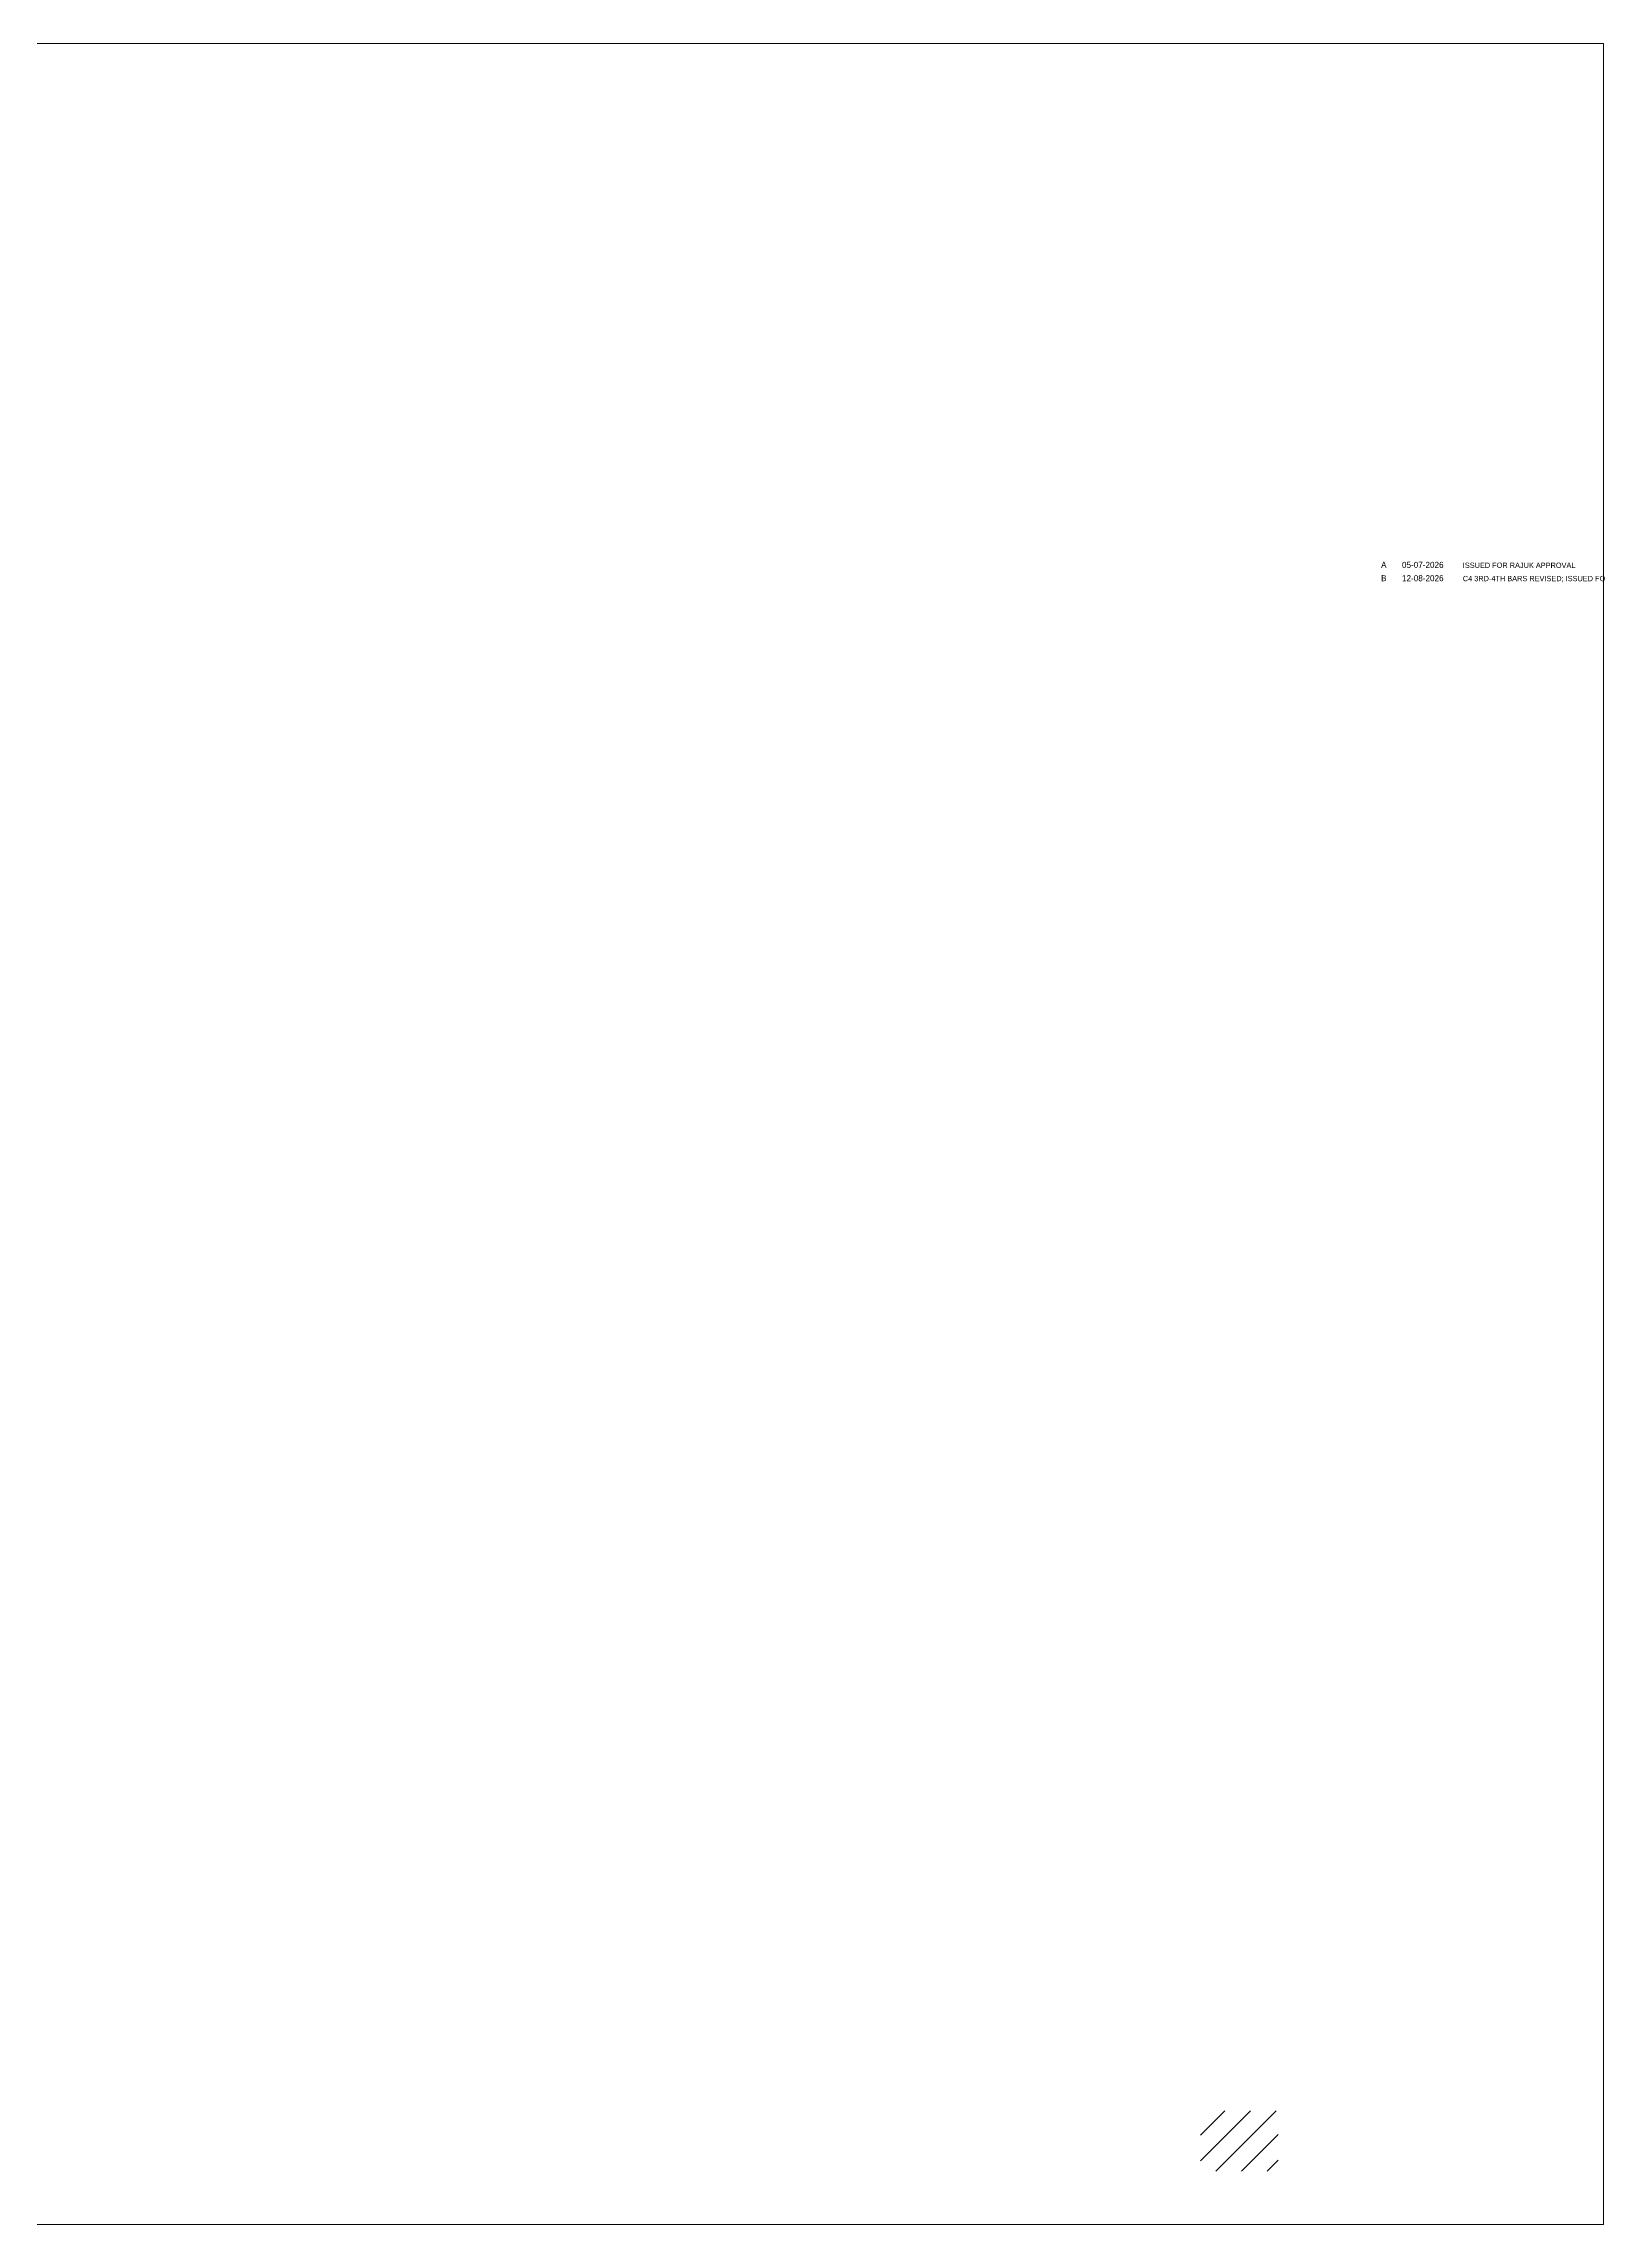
# Model space of a CAD drawing. Extents: x 1000 to 741800, y -207200 to 58400.
# Drawn here: x 606650 to 647700, y -68400 to -11000 of the extents above; entities that cross this region are included whole.
import ezdxf

# ---------------------------------------------------------------- set-up
doc = ezdxf.new("R2010")
doc.units = 0
for name, color, linetype, lineweight, plot in [('Hatch', 9, 'Continuous', 0, False), ('Sheet', 7, 'Continuous', 0, False), ('TITLE', 7, 'Continuous', 0, False)]:
    doc.layers.add(name, color=color, linetype=linetype, lineweight=lineweight, plot=plot)

msp = doc.modelspace()

# ---------------------------------------------------------------- hatches: boundary and pattern name
at = {"layer": 'Hatch'}
h = msp.add_hatch(dxfattribs=at)
h.set_pattern_fill('ANSI31', color=256, scale=150)
h.paths.add_polyline_path([(637100, -67000), (639142, -67000), (639142, -65415), (637100, -65415)])

# ---------------------------------------------------------------- linework, layer by layer
at = {"layer": 'Sheet'}
msp.add_lwpolyline([(565600, -68400), (647700, -68400), (647700, -11000), (565600, -11000)], close=True, dxfattribs=at)

# ---------------------------------------------------------------- texts
at = {"layer": 'TITLE'}
for s, height, p in [('A', 160, (641850, -24800)), ('05-07-2026', 160, (642400, -24800)), ('ISSUED FOR RAJUK APPROVAL', 140, (644000, -24800)), ('B', 160, (641850, -25150)), ('12-08-2026', 160, (642400, -25150)), ('C4 3RD-4TH BARS REVISED; ISSUED FO', 140, (644000, -25150))]:
    msp.add_text(s, height=height, dxfattribs=at).set_placement(p)

doc.saveas('drawing.dxf')
